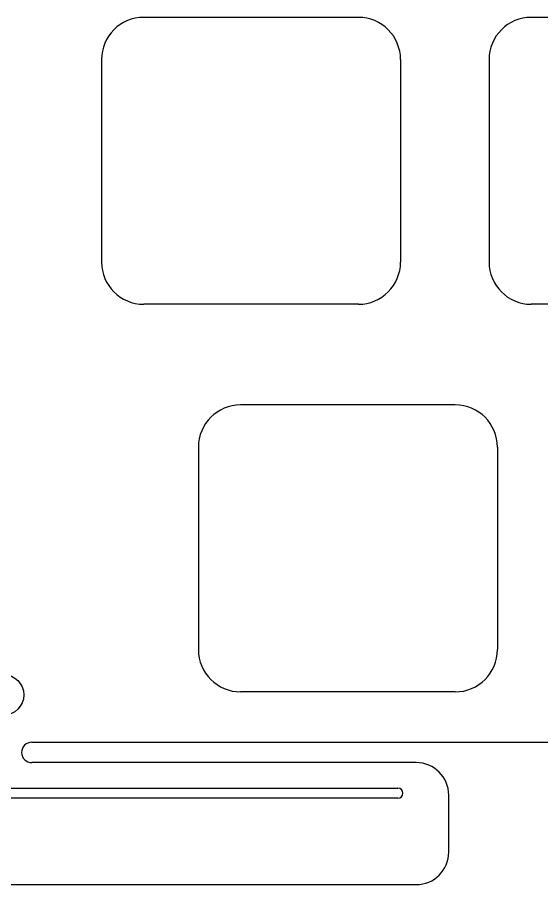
# Model space of a CAD drawing. Header units: millimetres. Extents: x -10 to 276, y -93 to 17.
# Drawn here: x 107.57 to 133.35, y -92.73 to -50.1 of the extents above; entities that cross this region are included whole.
import ezdxf

# ---------------------------------------------------------------- set-up
doc = ezdxf.new("R2010")
doc.units = ezdxf.units.MM
doc.layers.add('BLACK', color=7, linetype='CONTINUOUS')
doc.layers.add('Edge.Cuts', color=53, linetype='CONTINUOUS')

msp = doc.modelspace()

# ---------------------------------------------------------------- linework, layer by layer
at = {"layer": 'BLACK', "linetype": 'Continuous'}
for p, q in [((124.3375, -50.1), (113.7875, -50.1)), ((143.3875, -50.1), (132.8375, -50.1)), ((111.7125, -52.175), (111.7125, -62.125)), ((126.4125, -52.175), (126.4125, -62.125)), ((130.7625, -52.175), (130.7625, -62.125)), ((124.3375, -64.2), (113.7875, -64.2)), ((143.3875, -64.2), (132.8375, -64.2)), ((108.2799, -85.725), (158.4201, -85.725)), ((127.1799, -86.725), (108.2799, -86.725)), ((81.2799, -87.975), (126.2799, -87.975)), ((126.2799, -88.475), (81.2799, -88.475)), ((128.779918, -91.125), (128.779918, -88.325)), ((80.3799, -92.725), (127.187489, -92.725))]:
    msp.add_line(p, q, dxfattribs=at)
at = {"layer": 'BLACK'}
for centre, radius, start, end in [((113.7875, -52.175), 2.075, 90, 180), ((124.3375, -52.175), 2.075, 0, 90), ((132.8375, -52.175), 2.075, 90, 180), ((113.7875, -62.125), 2.075, 180, 270), ((124.3375, -62.125), 2.075, 270, 0), ((132.8375, -62.125), 2.075, 180, 270), ((108.2799, -86.225), 0.5, 90, 270), ((127.1799, -88.325), 1.6, 0, 90), ((126.2799, -88.225), 0.25, 270, 90), ((127.1799, -91.125), 1.600018, 270.271759, 0)]:
    msp.add_arc(centre, radius, start, end, dxfattribs=at)
at = {"layer": 'Edge.Cuts', "linetype": 'CONTINUOUS'}
for p, q in [((129.1, -69.15), (118.549999, -69.15)), ((116.475, -71.225), (116.475, -81.175001)), ((131.175, -71.225), (131.175, -81.175)), ((129.1, -83.25), (118.55, -83.25))]:
    msp.add_line(p, q, dxfattribs=at)
at = {"layer": 'Edge.Cuts'}
msp.add_circle((106.8875, -83.4), 1, dxfattribs=at)
for centre, start, end in [((118.55, -71.225), 90.0000276, 180), ((129.1, -71.225), 0, 90), ((118.55, -81.175), -179.9999724, -90), ((129.1, -81.175), -90, 0)]:
    msp.add_arc(centre, 2.075, start, end, dxfattribs=at)

doc.saveas('drawing.dxf')
